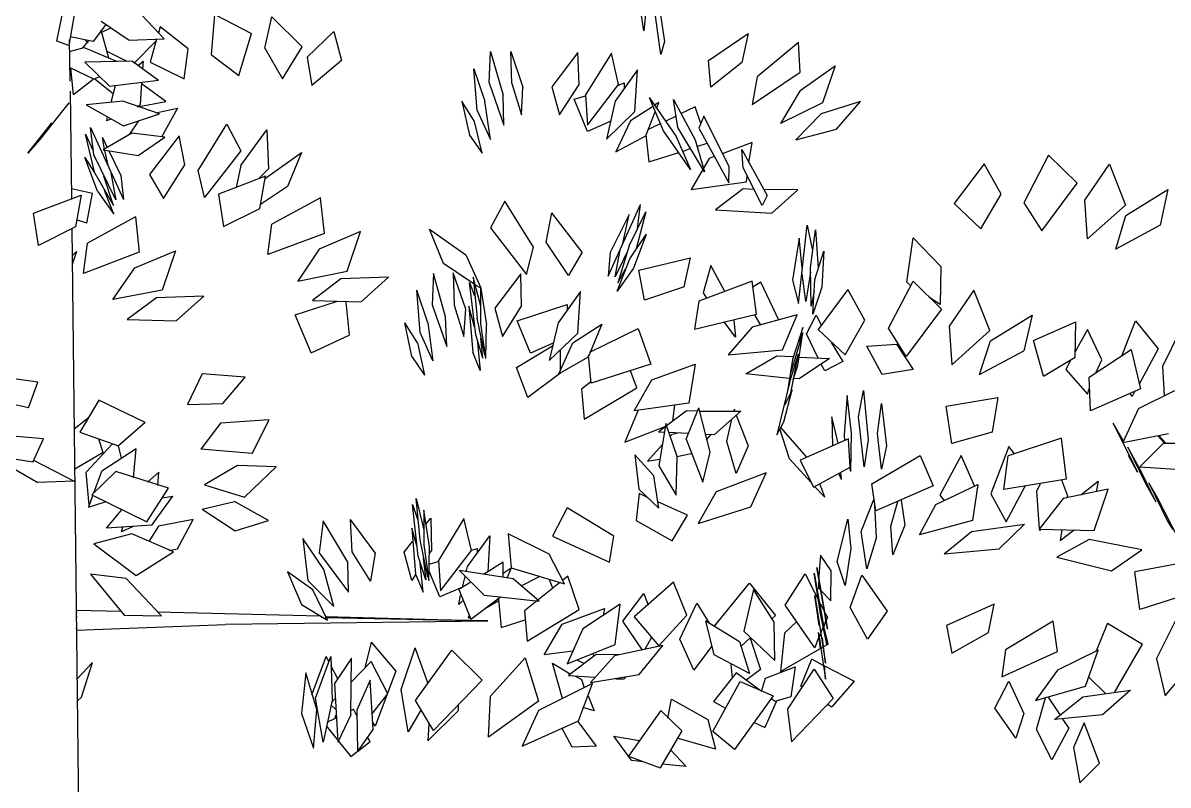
# Model space of a CAD drawing. Header units: inches. Extents: x -1482 to -895, y -39 to 122.
# Drawn here: x -1405.583 to -1404.176, y 68.966 to 69.903 of the extents above; entities that cross this region are included whole.
import ezdxf

# ---------------------------------------------------------------- set-up
doc = ezdxf.new("R2010")
doc.units = ezdxf.units.IN
doc.header["$MEASUREMENT"] = 0
doc.layers.add('A-Elevation 1', color=132, linetype='Continuous')

# ---------------------------------------------------------------- blocks, each defined once
blk = doc.blocks.new('ET3')
at = {"layer": 'A-Elevation 1', "color": 92}
for p, q in [((1.4302, 5.6701), (1.4086, 5.8138)), ((1.4627, 5.7639), (1.4812, 5.6434)), ((0.2081, 5.706), (0.2606, 5.6504)), ((0.3765, 5.611), (0.3842, 5.7095)), ((0.3842, 5.7095), (0.4738, 5.6631)), ((0.5063, 5.6272), (0.5233, 5.7037)), ((0.5974, 5.6307), (0.5233, 5.7037)), ((1.4349, 5.7176), (1.4302, 5.6701)), ((1.4719, 5.6121), (1.458, 5.7118)), ((0.1185, 5.6851), (0.0876, 5.6434)), ((0.1076, 5.6932), (0.1756, 5.6469)), ((0.1262, 5.6029), (0.1076, 5.6712)), ((0.1092, 5.6666), (0.1308, 5.677)), ((0.2513, 5.6793), (0.2467, 5.6643)), ((0.3193, 5.626), (0.2513, 5.6793)), ((0.0319, 5.5472), (0.0304, 5.6481)), ((0.0876, 5.6434), (0.0319, 5.655)), ((0.1756, 5.6469), (0.2606, 5.6504)), ((0.2405, 5.6446), (0.188, 5.5913)), ((0.2421, 5.6492), (0.2266, 5.5936)), ((0.2436, 5.6678), (0.2467, 5.6666)), ((0.4429, 5.5611), (0.4738, 5.6631)), ((0.6098, 5.6052), (0.6747, 5.6678)), ((0.6747, 5.6678), (0.6932, 5.5971)), ((1.4812, 5.6434), (1.4719, 5.6121)), ((1.5878, 5.5971), (1.6852, 5.6631)), ((1.6852, 5.6631), (1.6697, 5.5924)), ((1.8072, 5.6411), (1.7068, 5.5577)), ((1.8119, 5.5693), (1.8072, 5.6411)), ((0.0659, 5.6295), (0.1463, 5.5947)), ((0.171, 5.5947), (0.1215, 5.6191)), ((0.31, 5.553), (0.3193, 5.626)), ((0.5063, 5.6272), (0.5495, 5.553)), ((0.5495, 5.553), (0.5974, 5.6307)), ((1.0532, 5.5426), (1.0563, 5.6191)), ((1.0563, 5.6191), (1.0872, 5.5125)), ((1.1058, 5.6191), (1.1351, 5.5322)), ((1.1089, 5.5414), (1.1058, 5.6191)), ((1.2695, 5.6168), (1.2062, 5.5333)), ((1.2726, 5.5391), (1.2695, 5.6168)), ((1.3514, 5.6156), (1.2881, 5.5136)), ((1.3684, 5.5391), (1.3514, 5.6156)), ((0.1833, 5.5959), (0.0675, 5.5936)), ((0.0675, 5.5936), (0.1277, 5.5345)), ((0.1833, 5.5959), (0.2467, 5.5496)), ((0.1973, 5.5855), (0.2096, 5.5959)), ((0.2096, 5.5959), (0.2081, 5.5774)), ((0.2266, 5.5936), (0.31, 5.553)), ((0.3765, 5.611), (0.4429, 5.5611)), ((0.6098, 5.6052), (0.6206, 5.5368)), ((0.6932, 5.5971), (0.6206, 5.5368)), ((1.594, 5.5322), (1.5878, 5.5971)), ((1.6697, 5.5924), (1.594, 5.5322)), ((0.0891, 5.5519), (0.0319, 5.5797)), ((0.0397, 5.5148), (0.0335, 5.5785)), ((0.103, 5.5577), (0.0891, 5.5519)), ((1.0161, 5.5774), (1.0424, 5.4986)), ((1.0239, 5.4754), (1.0161, 5.5774)), ((1.4148, 5.575), (1.3607, 5.4986)), ((1.4086, 5.4731), (1.4148, 5.575)), ((1.6944, 5.4905), (1.8119, 5.5693)), ((1.7068, 5.5577), (1.6944, 5.4905)), ((1.8119, 5.5241), (1.8968, 5.5843)), ((1.8968, 5.5843), (1.8659, 5.4939)), ((0.0397, 5.5148), (0.0876, 5.5519)), ((0.0922, 5.553), (0.137, 5.5159)), ((0.1277, 5.5345), (0.2467, 5.5496)), ((0.1416, 5.5356), (0.1308, 5.4951)), ((0.2034, 5.4893), (0.2065, 5.5438)), ((0.2652, 5.4974), (0.205, 5.5414)), ((1.0532, 5.5426), (1.0888, 5.4395)), ((1.1089, 5.5414), (1.132, 5.465)), ((1.132, 5.465), (1.1351, 5.5322)), ((1.2062, 5.5333), (1.2247, 5.465)), ((1.2247, 5.465), (1.2726, 5.5391)), ((1.2927, 5.4395), (1.3684, 5.5391)), ((1.3669, 5.5368), (1.3823, 5.5426)), ((1.3823, 5.5426), (1.3823, 5.5299)), ((0.0319, 5.5229), (0.035, 5.2599)), ((1.0888, 5.4395), (1.0872, 5.5125)), ((1.2603, 5.5032), (1.2881, 5.5113)), ((1.2927, 5.4244), (1.2603, 5.5032)), ((1.2881, 5.5136), (1.2927, 5.4395)), ((1.4441, 5.5067), (1.509, 5.4117)), ((1.4781, 5.4256), (1.4441, 5.5067)), ((1.5029, 5.502), (1.5554, 5.4035)), ((1.5137, 5.4337), (1.5029, 5.502)), ((1.8119, 5.5241), (1.764, 5.4441)), ((0.0288, 5.4939), (-0.0422, 5.4047)), ((0.1602, 5.4986), (0.0706, 5.4893)), ((0.0706, 5.4893), (0.1617, 5.4383)), ((0.2498, 5.4673), (0.1602, 5.4986)), ((0.1957, 5.4847), (0.2652, 5.4974)), ((0.1957, 5.4858), (0.2034, 5.4893)), ((0.2405, 5.4696), (0.2931, 5.4812)), ((0.2931, 5.4812), (0.2544, 5.4105)), ((1.0177, 5.4487), (0.9868, 5.4986)), ((0.9868, 5.4986), (1.0053, 5.4151)), ((1.0239, 5.4754), (1.0563, 5.4047)), ((1.0563, 5.4047), (1.0424, 5.4986)), ((1.3607, 5.4986), (1.3391, 5.4059)), ((1.3391, 5.4059), (1.4086, 5.4731)), ((1.4519, 5.4847), (1.3978, 5.4499)), ((1.4673, 5.4951), (1.4565, 5.4881)), ((1.4611, 5.48), (1.4673, 5.4951)), ((1.5554, 5.4847), (1.5198, 5.4673)), ((1.5693, 5.4441), (1.5554, 5.4847)), ((1.8659, 5.4939), (1.764, 5.4441)), ((1.9587, 5.4974), (1.8629, 5.4673)), ((1.8999, 5.4302), (1.9587, 5.4974)), ((-0.0716, 5.3711), (-0.0129, 5.4453)), ((0.1215, 5.4592), (0.12, 5.4499)), ((0.1308, 5.4545), (0.12, 5.4499)), ((0.1617, 5.4383), (0.2498, 5.4673)), ((0.1772, 5.4174), (0.1988, 5.4499)), ((1.0362, 5.3711), (1.0177, 5.4487)), ((1.3483, 5.4487), (1.2927, 5.4244)), ((1.3978, 5.4499), (1.3622, 5.3746)), ((1.4349, 5.414), (1.458, 5.4719)), ((1.509, 5.4615), (1.4828, 5.4487)), ((1.577, 5.4615), (1.5647, 5.4325)), ((1.6388, 5.3386), (1.577, 5.4615)), ((1.8629, 5.4673), (1.8011, 5.4035)), ((0.069, 5.4174), (0.0876, 5.3769)), ((0.0922, 5.3224), (0.069, 5.4174)), ((0.0814, 5.4337), (0.1617, 5.2587)), ((0.0891, 5.3676), (0.0814, 5.4337)), ((0.1818, 5.4198), (0.1123, 5.3792)), ((0.2621, 5.4105), (0.1818, 5.4198)), ((0.344, 5.3294), (0.4136, 5.4418)), ((0.4136, 5.4418), (0.4476, 5.3769)), ((0.4476, 5.341), (0.5109, 5.4279)), ((0.5109, 5.4279), (0.5155, 5.3329)), ((1.4704, 5.4429), (1.4395, 5.4279)), ((1.5446, 5.3317), (1.4781, 5.4256)), ((1.5786, 5.3259), (1.5137, 5.4337)), ((1.5647, 5.4325), (1.6373, 5.2993)), ((1.8011, 5.4035), (1.8999, 5.4302)), ((-0.0422, 5.4047), (-0.0716, 5.3711)), ((0.1154, 5.3804), (0.1107, 5.4093)), ((0.1107, 5.4093), (0.1215, 5.385)), ((0.1973, 5.3653), (0.2621, 5.4105)), ((0.2977, 5.414), (0.2251, 5.319)), ((0.3116, 5.3433), (0.2977, 5.414)), ((1.0053, 5.4151), (1.0362, 5.3711)), ((1.3622, 5.3746), (1.4349, 5.414)), ((1.4349, 5.4163), (1.4426, 5.3502)), ((1.509, 5.4117), (1.5446, 5.3317)), ((1.5554, 5.4035), (1.5786, 5.3259)), ((1.56, 5.3873), (1.5847, 5.3954)), ((1.6944, 5.3977), (1.6218, 5.3699)), ((1.6867, 5.3479), (1.6944, 5.3977)), ((0.1432, 5.2575), (0.0891, 5.3676)), ((0.1123, 5.3792), (0.1973, 5.3653)), ((0.1154, 5.378), (0.1246, 5.3386)), ((0.1262, 5.3769), (0.1555, 5.3166)), ((0.4476, 5.3769), (0.3595, 5.2633)), ((0.5078, 5.3108), (0.5959, 5.3734)), ((0.5959, 5.3734), (0.5619, 5.29)), ((1.4426, 5.3502), (1.5137, 5.3723)), ((1.5245, 5.3757), (1.543, 5.3827)), ((1.6017, 5.363), (1.5894, 5.3583)), ((1.6697, 5.3804), (1.7315, 5.268)), ((1.6728, 5.3352), (1.6697, 5.3804)), ((2.4175, 5.3665), (2.3573, 5.2506)), ((2.4175, 5.3665), (2.4871, 5.2981)), ((0.0675, 5.3607), (0.0906, 5.3247)), ((0.0984, 5.2784), (0.0675, 5.3607)), ((0.2591, 5.261), (0.3116, 5.3433)), ((0.4476, 5.341), (0.4367, 5.2877)), ((1.5894, 5.3583), (1.5461, 5.283)), ((1.6373, 5.2993), (1.6388, 5.3386)), ((1.7192, 5.2436), (1.6728, 5.3352)), ((2.2599, 5.3456), (2.1873, 5.2483)), ((2.3017, 5.2714), (2.2599, 5.3456)), ((2.5056, 5.2564), (2.5659, 5.3444)), ((2.5659, 5.3444), (2.6045, 5.2448)), ((0.0922, 5.3224), (0.137, 5.2436)), ((0.137, 5.2436), (0.1138, 5.3155)), ((0.1308, 5.3236), (0.1432, 5.2575)), ((0.1555, 5.3166), (0.1617, 5.2587)), ((0.2251, 5.319), (0.2591, 5.261)), ((0.3595, 5.2633), (0.344, 5.3294)), ((0.5078, 5.3155), (0.3935, 5.2714)), ((0.5155, 5.3329), (0.4908, 5.3085)), ((0.4939, 5.2367), (0.5078, 5.3155)), ((0.5063, 5.3074), (0.5078, 5.3108)), ((1.6805, 5.3016), (1.6821, 5.3155)), ((0.035, 5.2853), (0.086, 5.2738)), ((0.0984, 5.2784), (0.1385, 5.2228)), ((0.1385, 5.2228), (0.1154, 5.2807)), ((0.5619, 5.29), (0.4955, 5.2459)), ((1.5461, 5.283), (1.6805, 5.3016)), ((1.6728, 5.2842), (1.6048, 5.2332)), ((1.6975, 5.283), (1.6728, 5.2842)), ((1.8057, 5.2819), (1.7223, 5.283)), ((1.7423, 5.2251), (1.8057, 5.2819)), ((2.4005, 5.1822), (2.4871, 5.2981)), ((2.606, 5.2193), (2.708, 5.283)), ((2.708, 5.283), (2.6895, 5.1961)), ((-0.0577, 5.2251), (0.0582, 5.2691)), ((0.035, 5.2599), (0.0335, 5.2587)), ((0.0582, 5.2691), (0.0443, 5.1915)), ((0.0721, 5.2008), (0.086, 5.2738)), ((0.3935, 5.2714), (0.4058, 5.1926)), ((0.6422, 5.2622), (0.5233, 5.1984)), ((0.6515, 5.1753), (0.6422, 5.2622)), ((1.0919, 5.2541), (1.0563, 5.1892)), ((1.1614, 5.1417), (1.0919, 5.2541)), ((1.7315, 5.268), (1.7192, 5.2436)), ((2.2522, 5.1868), (2.3017, 5.2714)), ((2.3573, 5.2506), (2.4005, 5.1822)), ((2.5118, 5.1625), (2.5056, 5.2564)), ((-0.0453, 5.1463), (-0.0577, 5.2251)), ((0.4058, 5.1926), (0.4939, 5.2367)), ((1.1923, 5.1544), (1.2062, 5.2262)), ((1.2804, 5.1301), (1.2062, 5.2262)), ((1.3437, 5.071), (1.4225, 5.2459)), ((1.3947, 5.2216), (1.3483, 5.1289)), ((1.3792, 5.1509), (1.3947, 5.2216)), ((1.3947, 5.1451), (1.4349, 5.2286)), ((1.4349, 5.2286), (1.4117, 5.1382)), ((1.4148, 5.188), (1.4225, 5.2459)), ((1.6048, 5.2332), (1.7423, 5.2251)), ((2.2522, 5.1868), (2.1873, 5.2483)), ((2.6045, 5.2448), (2.5118, 5.1625)), ((0.0721, 5.2008), (0.0474, 5.2089)), ((0.1911, 5.2158), (0.0736, 5.1521)), ((0.1911, 5.2158), (0.2003, 5.1301)), ((0.514, 5.1243), (0.5233, 5.1984)), ((1.8072, 5.0049), (1.8289, 5.1961)), ((1.8289, 5.1961), (1.8412, 5.137)), ((2.5813, 5.137), (2.606, 5.2193)), ((2.6895, 5.1961), (2.5813, 5.137)), ((0.0443, 5.1915), (-0.0453, 5.1463)), ((0.6515, 5.1753), (0.514, 5.1243)), ((0.7396, 5.1799), (0.6391, 5.137)), ((0.7071, 5.0837), (0.7396, 5.1799)), ((0.908, 5.1857), (0.9961, 5.1231)), ((0.942, 5.1023), (0.908, 5.1857)), ((1.0563, 5.1892), (1.1444, 5.0756)), ((1.3962, 5.1138), (1.4364, 5.1729)), ((1.4364, 5.1729), (1.4055, 5.0907)), ((1.8366, 5.0918), (1.8489, 5.1845)), ((1.8489, 5.1845), (1.8551, 5.0907)), ((0.0644, 5.0779), (0.0736, 5.1521)), ((1.1444, 5.0756), (1.1614, 5.1417)), ((1.2464, 5.0733), (1.1923, 5.1544)), ((1.3947, 5.1451), (1.3669, 5.0547)), ((1.8088, 5.1637), (1.7933, 5.0617)), ((1.8165, 5.0918), (1.8088, 5.1637)), ((2.0714, 5.0571), (2.0869, 5.1648)), ((2.0869, 5.1648), (2.1549, 5.0953)), ((0.0366, 5.1208), (0.0474, 5.1312)), ((0.0474, 5.1312), (0.0366, 5.0999)), ((0.2003, 5.1301), (0.0644, 5.0779)), ((0.1895, 5.0918), (0.2884, 5.1335)), ((0.2884, 5.1335), (0.256, 5.0374)), ((0.6391, 5.137), (0.5866, 5.0594)), ((0.9961, 5.1231), (1.0331, 5.0432)), ((1.2804, 5.1301), (1.2464, 5.0733)), ((1.3483, 5.1289), (1.3437, 5.071)), ((1.3607, 5.0698), (1.3731, 5.1359)), ((1.3885, 5.1277), (1.3607, 5.0698)), ((1.3653, 5.035), (1.3962, 5.1138)), ((1.4179, 5.086), (1.5446, 5.1162)), ((1.5291, 5.0455), (1.5446, 5.1162)), ((1.8474, 5.0629), (1.869, 5.1324)), ((1.869, 5.1324), (1.8644, 5.0443)), ((0.1355, 5.0142), (0.1895, 5.0918)), ((0.5866, 5.0594), (0.7071, 5.0837)), ((1.0146, 5.0536), (0.942, 5.1023)), ((1.4055, 5.0907), (1.3653, 5.035)), ((1.3669, 5.0547), (1.3854, 5.0895)), ((1.4318, 5.013), (1.4179, 5.086)), ((1.594, 5.0976), (1.5755, 5.0304)), ((1.628, 5.0339), (1.594, 5.0976)), ((1.8381, 4.998), (1.8366, 5.0918)), ((2.1549, 5.0953), (2.1533, 5.0026)), ((0.6917, 5.0652), (0.6222, 5.0119)), ((0.8076, 5.0686), (0.6917, 5.0652)), ((0.7411, 5.0084), (0.8076, 5.0686)), ((0.9173, 5.0779), (0.9142, 5.0014)), ((0.9466, 4.9725), (0.9173, 5.0779)), ((0.9961, 4.991), (0.9652, 5.0791)), ((0.9652, 5.0791), (0.9683, 5.0003)), ((1.0053, 5.0559), (1.0177, 5.0235)), ((1.0208, 4.9284), (1.0053, 5.0559)), ((1.0146, 5.0686), (1.0239, 4.969)), ((1.0331, 4.998), (1.0146, 5.0686)), ((1.1305, 5.0768), (1.0671, 4.9933)), ((1.132, 4.998), (1.1305, 5.0768)), ((1.6944, 5.0594), (1.5647, 5.0107)), ((1.7053, 4.9783), (1.6944, 5.0594)), ((1.7161, 5.0571), (1.696, 5.0443)), ((1.7593, 4.9644), (1.7161, 5.0571)), ((1.7933, 5.0617), (1.8072, 5.0049)), ((1.8258, 5.0095), (1.8165, 5.0768)), ((1.8366, 5.0814), (1.8258, 5.0095)), ((1.8428, 4.9783), (1.8474, 5.0629)), ((2.0266, 4.9447), (2.0869, 5.0594)), ((2.0714, 5.0571), (2.0807, 5.0489)), ((2.0869, 5.0594), (2.1564, 4.991)), ((0.256, 5.0374), (0.1355, 5.0142)), ((0.8848, 4.9342), (0.8771, 5.0374)), ((0.9034, 4.9574), (0.8771, 5.0374)), ((1.0177, 5.0513), (1.0331, 5.0432)), ((1.0331, 5.042), (1.0471, 4.9528)), ((1.0331, 4.9562), (1.0331, 5.042)), ((1.2757, 5.0339), (1.2216, 4.9574)), ((1.2695, 4.9319), (1.2757, 5.0339)), ((1.5291, 5.0455), (1.4318, 5.013)), ((1.5755, 5.0304), (1.5832, 5.0177)), ((1.8459, 5.035), (1.8381, 4.998)), ((1.8644, 5.0443), (1.8428, 4.9783)), ((1.9277, 5.0385), (1.8551, 4.9412)), ((1.9695, 4.9644), (1.9277, 5.0385)), ((2.2352, 5.0374), (2.175, 4.9493)), ((2.2738, 4.9389), (2.2352, 5.0374)), ((0.2421, 5.0188), (0.171, 4.9655)), ((0.3579, 5.0223), (0.2421, 5.0188)), ((0.29, 4.962), (0.3579, 5.0223)), ((0.5804, 4.9771), (0.6809, 5.0095)), ((0.6222, 5.0119), (0.7411, 5.0084)), ((0.704, 5.0084), (0.7118, 4.9273)), ((0.9142, 5.0014), (0.9497, 4.8995)), ((0.9683, 5.0003), (0.9914, 4.9238)), ((1.1212, 4.962), (1.2433, 5.0026)), ((1.2433, 5.0026), (1.2433, 4.9875)), ((1.5647, 5.0107), (1.5538, 4.9423)), ((2.1533, 5.0026), (2.1255, 5.02)), ((0.6191, 4.8844), (0.5804, 4.9771)), ((0.9497, 4.8995), (0.9466, 4.9725)), ((0.9914, 4.9238), (0.9961, 4.991)), ((1.0038, 4.998), (1.0131, 4.8856)), ((1.0177, 4.9481), (1.0038, 4.998)), ((1.0671, 4.9933), (1.0857, 4.9238)), ((1.0857, 4.9238), (1.132, 4.998)), ((1.5538, 4.9423), (1.7053, 4.9783)), ((1.8041, 4.9771), (1.6944, 4.947)), ((1.7006, 4.9771), (1.7145, 4.9516)), ((1.7686, 4.8913), (1.8041, 4.9771)), ((1.8273, 4.9307), (1.8505, 4.9759)), ((1.8505, 4.9759), (1.8629, 4.9528)), ((2.1564, 4.991), (2.0699, 4.8751)), ((2.2754, 4.9134), (2.3774, 4.9759)), ((2.3774, 4.9759), (2.3573, 4.889)), ((0.171, 4.9655), (0.29, 4.962)), ((0.8786, 4.9087), (0.8477, 4.9574)), ((0.8647, 4.8751), (0.8477, 4.9574)), ((0.9034, 4.9574), (0.9157, 4.8647)), ((1.0424, 4.8786), (1.0239, 4.969)), ((1.0455, 4.8705), (1.0331, 4.9562)), ((1.0455, 4.8705), (1.0471, 4.9528)), ((1.1537, 4.8832), (1.1212, 4.962)), ((1.2216, 4.9574), (1.2, 4.8659)), ((1.2572, 4.9087), (1.3283, 4.9539)), ((1.3283, 4.9539), (1.2943, 4.874)), ((1.2989, 4.8856), (1.4163, 4.9435)), ((1.4163, 4.9435), (1.4472, 4.8566)), ((1.6543, 4.9226), (1.6265, 4.9597)), ((1.6944, 4.947), (1.6357, 4.8798)), ((1.6496, 4.9644), (1.6543, 4.9226)), ((1.818, 4.9458), (1.7933, 4.8682)), ((1.8103, 4.911), (1.818, 4.9458)), ((1.9216, 4.8798), (1.9695, 4.9644)), ((2.0699, 4.8751), (2.0266, 4.9447)), ((2.175, 4.9493), (2.1811, 4.8554)), ((2.3805, 4.9145), (2.484, 4.9597)), ((2.4824, 4.874), (2.484, 4.9597)), ((2.5968, 4.8786), (2.6292, 4.962)), ((2.6292, 4.962), (2.6848, 4.8937)), ((0.6191, 4.8844), (0.7118, 4.9273)), ((0.9157, 4.8647), (0.8848, 4.9342)), ((1.0378, 4.8716), (1.0208, 4.9284)), ((1.0239, 4.9168), (1.0316, 4.8415)), ((1.0378, 4.8716), (1.0331, 4.9203)), ((1.2, 4.8659), (1.2695, 4.9319)), ((1.818, 4.9331), (1.7887, 4.8369)), ((1.8057, 4.8531), (1.818, 4.9331)), ((1.8551, 4.8716), (1.8273, 4.9307)), ((1.8551, 4.9412), (1.9216, 4.8798)), ((2.1811, 4.8554), (2.2738, 4.9389)), ((2.4052, 4.8276), (2.3805, 4.9145)), ((2.5118, 4.9412), (2.4824, 4.8867)), ((2.5473, 4.867), (2.5118, 4.9412)), ((2.6957, 4.8519), (2.7389, 4.94)), ((0.8786, 4.9087), (0.8956, 4.8299)), ((1.0409, 4.8971), (1.0424, 4.8786)), ((1.1197, 4.8485), (1.2077, 4.9018)), ((1.2093, 4.9076), (1.1537, 4.8832)), ((1.2232, 4.8334), (1.2572, 4.9087)), ((1.2263, 4.8902), (1.2263, 4.8427)), ((1.6357, 4.8798), (1.7686, 4.8913)), ((1.8876, 4.9099), (1.9154, 4.8635)), ((1.9741, 4.9006), (2.0467, 4.9053)), ((2.0112, 4.8311), (1.9741, 4.9006)), ((2.0467, 4.9053), (2.0869, 4.8438)), ((2.2491, 4.8311), (2.2754, 4.9134)), ((2.2491, 4.8311), (2.3573, 4.889)), ((2.5164, 4.8253), (2.6184, 4.8925)), ((2.6184, 4.8925), (2.6416, 4.7963)), ((2.6848, 4.8937), (2.6385, 4.8079)), ((0.8647, 4.8751), (0.8956, 4.8299)), ((1.0316, 4.8415), (1.0131, 4.8856)), ((1.2943, 4.874), (1.2232, 4.8334)), ((1.302, 4.8102), (1.2958, 4.8786)), ((1.679, 4.8334), (1.7547, 4.8774)), ((1.7547, 4.8774), (1.7949, 4.8751)), ((1.7933, 4.8682), (1.781, 4.7905)), ((1.7856, 4.8114), (1.8072, 4.8821)), ((1.7887, 4.7871), (1.8072, 4.8821)), ((1.8088, 4.874), (1.8829, 4.8705)), ((1.8829, 4.8705), (1.8088, 4.8207)), ((1.9154, 4.8635), (1.8721, 4.8404)), ((2.4052, 4.8276), (2.4824, 4.874)), ((2.4716, 4.867), (2.4593, 4.8438)), ((2.5334, 4.8369), (2.5473, 4.867)), ((-0.0469, 4.8125), (-0.1828, 4.8322)), ((0.3533, 4.8334), (0.3178, 4.7581)), ((0.4584, 4.8253), (0.3533, 4.8334)), ((1.1475, 4.7755), (1.1197, 4.8485)), ((1.2278, 4.8357), (1.1475, 4.7755)), ((1.2263, 4.8357), (1.2278, 4.8357)), ((1.4472, 4.8566), (1.302, 4.8102)), ((1.4132, 4.7986), (1.3978, 4.8404)), ((1.4503, 4.8183), (1.5554, 4.8566)), ((1.5554, 4.8566), (1.5399, 4.7616)), ((1.7856, 4.8218), (1.679, 4.8334)), ((1.7949, 4.8195), (1.8057, 4.8531)), ((1.8721, 4.8404), (1.8629, 4.8566)), ((2.0869, 4.8438), (2.0112, 4.8311)), ((2.4593, 4.8438), (2.5118, 4.7836)), ((2.7003, 4.7801), (2.6957, 4.8519)), ((-0.07, 4.75), (-0.0469, 4.8125)), ((0.4043, 4.7604), (0.4584, 4.8253)), ((1.2788, 4.7963), (1.3004, 4.8137)), ((1.4071, 4.743), (1.4503, 4.8183)), ((1.7856, 4.8114), (1.7547, 4.6839)), ((1.8088, 4.8207), (1.7949, 4.8218)), ((2.5195, 4.743), (2.5164, 4.8253)), ((1.2788, 4.7963), (1.285, 4.7222)), ((1.285, 4.7222), (1.4132, 4.7986)), ((1.7717, 4.7164), (1.7918, 4.794)), ((1.7918, 4.794), (1.7732, 4.7558)), ((1.9262, 4.7801), (1.9185, 4.6839)), ((1.937, 4.6886), (1.9262, 4.7801)), ((1.954, 4.728), (1.9664, 4.7928)), ((1.9664, 4.7928), (1.9772, 4.6723)), ((2.1672, 4.7546), (2.2939, 4.7755)), ((2.2939, 4.7755), (2.28, 4.6909)), ((2.5118, 4.7836), (2.5164, 4.7963)), ((2.6416, 4.7963), (2.5195, 4.743)), ((2.6215, 4.7778), (2.6169, 4.7847)), ((2.6277, 4.7905), (2.6215, 4.7778)), ((2.6369, 4.7488), (2.725, 4.7928)), ((-0.07, 4.75), (-0.121, 4.7616)), ((0.1015, 4.7685), (0.0551, 4.6909)), ((0.2143, 4.714), (0.1015, 4.7685)), ((0.3178, 4.7581), (0.4043, 4.7604)), ((1.5399, 4.7616), (1.4071, 4.743)), ((1.5013, 4.7187), (1.5059, 4.7569)), ((1.5338, 4.6735), (1.5647, 4.75)), ((1.5925, 4.6422), (1.5647, 4.75)), ((2.0004, 4.6874), (2.0096, 4.7604)), ((2.0096, 4.7604), (2.022, 4.6573)), ((2.1811, 4.6631), (2.1672, 4.7546)), ((2.6369, 4.7488), (2.5983, 4.6654)), ((0.0412, 4.699), (0.0767, 4.7268)), ((0.5171, 4.721), (0.3981, 4.7129)), ((0.4754, 4.6387), (0.5171, 4.721)), ((1.4163, 4.7442), (1.3839, 4.6665)), ((1.4859, 4.7071), (1.5338, 4.743)), ((1.5616, 4.7419), (1.5338, 4.743)), ((1.5662, 4.7419), (1.6666, 4.7419)), ((1.6666, 4.7419), (1.6017, 4.6839)), ((1.6326, 4.6677), (1.645, 4.7222)), ((1.6512, 4.7465), (1.6496, 4.7419)), ((1.6527, 4.7419), (1.6512, 4.7465)), ((1.6558, 4.7326), (1.6852, 4.6573)), ((1.8891, 4.728), (1.8907, 4.6573)), ((1.9046, 4.6642), (1.8891, 4.728)), ((1.9679, 4.6063), (1.954, 4.728)), ((0.2143, 4.714), (0.1494, 4.6573)), ((0.3981, 4.7129), (0.3502, 4.6492)), ((1.3839, 4.6665), (1.4828, 4.7048)), ((1.4658, 4.692), (1.4828, 4.7048)), ((1.4658, 4.692), (1.4797, 4.6909)), ((1.4843, 4.7117), (1.4673, 4.6086)), ((1.5121, 4.6318), (1.4843, 4.7117)), ((1.7547, 4.6839), (1.7717, 4.7164)), ((1.7856, 4.626), (1.7624, 4.699)), ((1.764, 4.7025), (1.8273, 4.6295)), ((2.5983, 4.6723), (2.5751, 4.7129)), ((2.5751, 4.7129), (2.6339, 4.5935)), ((-0.033, 4.6747), (-0.1179, 4.6816)), ((-0.0592, 4.6179), (-0.033, 4.6747)), ((0.0551, 4.6909), (0.1494, 4.6573)), ((0.1123, 4.641), (0.1015, 4.6735)), ((1.5384, 4.6874), (1.4905, 4.6897)), ((1.4998, 4.6862), (1.4936, 4.6804)), ((1.4998, 4.6862), (1.5121, 4.6886)), ((1.5338, 4.6735), (1.5739, 4.5692)), ((1.6017, 4.6839), (1.5801, 4.6851)), ((1.5832, 4.6723), (1.594, 4.6839)), ((1.6558, 4.5901), (1.6326, 4.6677)), ((1.9293, 4.6747), (1.8119, 4.6225)), ((1.9185, 4.6839), (1.92, 4.67)), ((1.9339, 4.6051), (1.9293, 4.6747)), ((1.9355, 4.5947), (1.937, 4.6886)), ((1.9772, 4.6723), (1.9679, 4.6063)), ((2.0096, 4.6005), (2.0004, 4.6874)), ((2.28, 4.6909), (2.1811, 4.6631)), ((2.4484, 4.6758), (2.3187, 4.6329)), ((2.4608, 4.5762), (2.4484, 4.6758)), ((2.5983, 4.6654), (2.7096, 4.6874)), ((2.5999, 4.6677), (2.5983, 4.6723)), ((2.64, 4.6063), (2.6972, 4.6642)), ((2.6833, 4.6816), (2.7003, 4.6642)), ((2.7034, 4.6642), (2.6864, 4.6828)), ((2.6972, 4.6642), (2.8084, 4.6642)), ((2.7003, 4.6642), (2.7034, 4.6642)), ((0.1123, 4.641), (0.0427, 4.6005)), ((0.0706, 4.5935), (0.1339, 4.6619)), ((0.1926, 4.6503), (0.1092, 4.5959)), ((0.1571, 4.6271), (0.1494, 4.6573)), ((0.1864, 4.5796), (0.1926, 4.6503)), ((0.4754, 4.6387), (0.3502, 4.6492)), ((1.4086, 4.6353), (1.4179, 4.5518)), ((1.455, 4.5843), (1.4086, 4.6353)), ((1.475, 4.6596), (1.4395, 4.6202)), ((1.5106, 4.6318), (1.5461, 4.6387)), ((1.5739, 4.5692), (1.5925, 4.6422)), ((1.6852, 4.6573), (1.6558, 4.5901)), ((2.022, 4.6573), (2.0096, 4.6005)), ((2.3202, 4.6561), (2.2769, 4.5402)), ((2.3341, 4.6376), (2.3202, 4.6561)), ((2.6431, 4.5947), (2.6107, 4.6538)), ((2.6107, 4.6538), (2.6524, 4.5669)), ((-0.1581, 4.6318), (-0.0469, 4.568)), ((-0.0592, 4.6179), (-0.1488, 4.6318)), ((-0.0577, 4.6225), (0.0412, 4.5715)), ((0.4398, 4.6098), (0.3595, 4.5622)), ((0.5341, 4.6063), (0.4398, 4.6098)), ((1.4395, 4.6202), (1.4689, 4.6248)), ((1.4673, 4.6086), (1.509, 4.5368)), ((1.509, 4.5368), (1.5121, 4.6318)), ((1.7856, 4.626), (1.8381, 4.568)), ((1.8119, 4.6225), (1.8443, 4.5565)), ((1.9865, 4.5646), (2.1039, 4.6341)), ((2.1039, 4.6341), (2.1363, 4.5599)), ((2.2043, 4.6341), (2.1518, 4.5368)), ((2.2368, 4.5599), (2.2043, 4.6341)), ((2.3078, 4.5507), (2.3187, 4.6329)), ((2.6339, 4.5935), (2.6122, 4.6341)), ((0.0783, 4.5124), (0.0706, 4.5935)), ((0.1432, 4.5947), (0.0845, 4.5379)), ((0.0891, 4.5425), (0.1092, 4.5959)), ((0.2714, 4.5541), (0.1432, 4.5947)), ((0.2482, 4.5935), (0.2204, 4.5692)), ((0.2452, 4.5611), (0.2482, 4.5935)), ((0.4568, 4.5321), (0.5341, 4.6063)), ((1.4673, 4.5055), (1.455, 4.5843)), ((1.7284, 4.5912), (1.6064, 4.5449)), ((1.6914, 4.5089), (1.7284, 4.5912)), ((1.8443, 4.5565), (1.9339, 4.6051)), ((1.9123, 4.575), (1.9061, 4.5901)), ((1.9123, 4.575), (1.9108, 4.5924)), ((1.9355, 4.5947), (1.9324, 4.604)), ((2.64, 4.6063), (2.7528, 4.5993)), ((2.6787, 4.5205), (2.6431, 4.5947)), ((0.0412, 4.5715), (-0.0469, 4.568)), ((0.2189, 4.4719), (0.2714, 4.5541)), ((0.3595, 4.5622), (0.4568, 4.5321)), ((1.4179, 4.5518), (1.4673, 4.5055)), ((1.8721, 4.5321), (1.8474, 4.5576)), ((1.8721, 4.5321), (1.8598, 4.5646)), ((1.9957, 4.4985), (1.9865, 4.5646)), ((2.1363, 4.5599), (1.9957, 4.4985)), ((2.1425, 4.5147), (2.2445, 4.5634)), ((2.2445, 4.5634), (2.2321, 4.4753)), ((2.4608, 4.5762), (2.3078, 4.5507)), ((2.314, 4.4719), (2.3604, 4.5588)), ((2.3882, 4.546), (2.3975, 4.5646)), ((2.4639, 4.5344), (2.45, 4.5738)), ((2.5628, 4.5518), (2.4531, 4.5286)), ((2.4963, 4.5379), (2.5381, 4.5715)), ((2.5288, 4.451), (2.5628, 4.5518)), ((2.5381, 4.5715), (2.5334, 4.5449)), ((2.6524, 4.5669), (2.6787, 4.5205)), ((2.6617, 4.5669), (2.708, 4.4719)), ((2.6833, 4.5286), (2.6617, 4.5669)), ((0.086, 4.5356), (0.0767, 4.5078)), ((0.0845, 4.5379), (0.2189, 4.4719)), ((0.2312, 4.4637), (0.2822, 4.5344)), ((0.256, 4.531), (0.2822, 4.5344)), ((0.8755, 4.5286), (0.8941, 4.4522)), ((0.8848, 4.4278), (0.8755, 4.5286)), ((1.4194, 4.5414), (1.4117, 4.4753)), ((1.438, 4.5321), (1.4194, 4.5414)), ((1.6064, 4.5449), (1.5631, 4.4684)), ((1.9602, 4.4487), (1.9911, 4.5263)), ((2.0575, 4.5252), (2.0668, 4.4637)), ((2.1518, 4.5368), (2.1626, 4.524)), ((2.2769, 4.5402), (2.314, 4.4719)), ((2.3882, 4.546), (2.3944, 4.4556)), ((2.4531, 4.5286), (2.3944, 4.4545)), ((2.4593, 4.5298), (2.4639, 4.5344)), ((2.7528, 4.3942), (2.6833, 4.5286)), ((0.0767, 4.5078), (0.1169, 4.5205)), ((0.0783, 4.5124), (0.0783, 4.5124)), ((0.12, 4.4568), (0.1571, 4.5008)), ((0.3533, 4.5031), (0.4321, 4.5217)), ((0.3533, 4.5031), (0.4337, 4.4498)), ((0.5155, 4.4753), (0.4321, 4.5217)), ((0.8663, 4.5147), (0.8786, 4.4788)), ((0.8802, 4.3884), (0.8663, 4.5147)), ((0.8941, 4.5008), (0.8941, 4.4162)), ((0.908, 4.4116), (0.8941, 4.5008)), ((1.2433, 4.5066), (1.2077, 4.4371)), ((1.3576, 4.4371), (1.2433, 4.5066)), ((1.5368, 4.4881), (1.4642, 4.5205)), ((1.5631, 4.4684), (1.6914, 4.5089)), ((1.9926, 4.5147), (1.9973, 4.4325)), ((2.0328, 4.4614), (2.0498, 4.5217)), ((2.1023, 4.4406), (2.1425, 4.5147)), ((0.3317, 4.4777), (0.2467, 4.4614)), ((0.2931, 4.4058), (0.3317, 4.4777)), ((0.4337, 4.4498), (0.5155, 4.4753)), ((0.6484, 4.4742), (0.6391, 4.3965)), ((0.7087, 4.3734), (0.6484, 4.4742)), ((0.7195, 4.3989), (0.7149, 4.4777)), ((0.7751, 4.3965), (0.7149, 4.4777)), ((0.8987, 4.4661), (0.9111, 4.4811)), ((0.9111, 4.4811), (0.9126, 4.4023)), ((0.9914, 4.48), (0.9296, 4.378)), ((1.01, 4.4023), (0.9914, 4.48)), ((1.4117, 4.4753), (1.4998, 4.4255)), ((1.4998, 4.4255), (1.5368, 4.4881)), ((1.9015, 4.3757), (1.9277, 4.4788)), ((1.9277, 4.4788), (1.9355, 4.407)), ((2.2321, 4.4753), (2.1023, 4.4406)), ((2.708, 4.4719), (2.7204, 4.4533)), ((0.1818, 4.4429), (0.0891, 4.4186)), ((0.2312, 4.4637), (0.12, 4.4568)), ((0.1849, 4.4603), (0.1571, 4.4475)), ((0.1571, 4.4475), (0.1602, 4.4591)), ((0.2838, 4.3989), (0.1818, 4.4429)), ((0.2467, 4.4614), (0.2235, 4.4243)), ((0.8647, 4.4568), (0.874, 4.3444)), ((0.8771, 4.4139), (0.8647, 4.4568)), ((0.8925, 4.4568), (0.8941, 4.4591)), ((1.0996, 4.4429), (1.1073, 4.3595)), ((1.2, 4.3931), (1.0996, 4.4429)), ((1.9741, 4.3571), (1.9602, 4.4487)), ((2.0375, 4.3919), (2.0328, 4.4614)), ((2.0668, 4.4637), (2.0375, 4.3919)), ((2.1626, 4.3942), (2.229, 4.4487)), ((2.229, 4.4487), (2.3588, 4.4661)), ((2.3588, 4.4661), (2.297, 4.4058)), ((2.3944, 4.4545), (2.5288, 4.451)), ((2.3944, 4.4533), (2.3959, 4.451)), ((2.3975, 4.4533), (2.3959, 4.451)), ((2.4454, 4.4267), (2.4793, 4.4522)), ((2.45, 4.4522), (2.4454, 4.4267)), ((0.0891, 4.4186), (0.1926, 4.3409)), ((0.65, 4.356), (0.599, 4.4313)), ((0.599, 4.4313), (0.6113, 4.3293)), ((0.8462, 4.3977), (0.8663, 4.4243)), ((0.8709, 4.4301), (0.874, 4.4348)), ((0.9034, 4.3374), (0.8848, 4.4278)), ((0.8941, 4.4162), (0.9064, 4.3293)), ((1.0007, 4.3629), (1.0548, 4.4383)), ((1.0548, 4.4383), (1.0501, 4.3502)), ((1.2077, 4.4371), (1.3468, 4.3734)), ((1.3468, 4.3734), (1.3576, 4.4371)), ((1.9973, 4.4325), (1.9741, 4.3571)), ((2.5164, 4.429), (2.4376, 4.3861)), ((2.6447, 4.4035), (2.5164, 4.429)), ((0.1926, 4.3409), (0.2838, 4.3989)), ((0.273, 4.4023), (0.2931, 4.4058)), ((0.6391, 4.3965), (0.7102, 4.3004)), ((0.7643, 4.327), (0.7195, 4.3989)), ((0.7751, 4.3965), (0.7643, 4.327)), ((0.8647, 4.3293), (0.8462, 4.3977)), ((0.8987, 4.3305), (0.8802, 4.3884)), ((0.9064, 4.3293), (0.908, 4.4116)), ((0.9126, 4.4023), (0.9064, 4.3942)), ((0.9343, 4.3038), (1.01, 4.4023)), ((1.0084, 4.4023), (1.0239, 4.407)), ((1.0239, 4.407), (1.0239, 4.3954)), ((1.2371, 4.3212), (1.2, 4.3931)), ((1.8613, 4.3907), (1.8567, 4.3305)), ((1.8876, 4.3525), (1.8613, 4.3907)), ((1.9355, 4.407), (1.9216, 4.3166)), ((2.1626, 4.3942), (2.297, 4.4058)), ((2.4376, 4.3861), (2.5705, 4.3525)), ((2.5705, 4.3525), (2.6447, 4.4035)), ((0.6747, 4.2656), (0.65, 4.356)), ((0.7102, 4.3004), (0.7087, 4.3734)), ((0.8925, 4.3004), (0.8848, 4.371)), ((0.8864, 4.3641), (0.8864, 4.3618)), ((0.8925, 4.3838), (0.8987, 4.3305)), ((0.8941, 4.3745), (0.8941, 4.3757)), ((0.9018, 4.3606), (0.9034, 4.3374)), ((0.9064, 4.3687), (0.9296, 4.3757)), ((0.9296, 4.378), (0.9343, 4.3038)), ((0.9296, 4.3757), (0.9296, 4.378)), ((0.9976, 4.3502), (1.0007, 4.3629)), ((1.0872, 4.3734), (1.0393, 4.3432)), ((1.0872, 4.3363), (1.0872, 4.3734)), ((1.0872, 4.3467), (1.1073, 4.3595)), ((1.1073, 4.3595), (1.0965, 4.334)), ((1.1073, 4.3595), (1.2371, 4.3212)), ((1.8783, 4.21), (1.852, 4.3606)), ((1.852, 4.3606), (1.8783, 4.21)), ((1.9216, 4.3166), (1.9015, 4.3757)), ((2.7451, 4.3722), (2.6277, 4.3502)), ((0.1679, 4.334), (0.0814, 4.3444)), ((0.0814, 4.3444), (0.1633, 4.2447)), ((0.2544, 4.2424), (0.1679, 4.334)), ((0.5619, 4.3502), (0.5959, 4.2702)), ((0.6237, 4.3061), (0.5619, 4.3502)), ((0.6113, 4.3293), (0.6747, 4.2656)), ((0.874, 4.3432), (0.8647, 4.3293)), ((0.874, 4.3444), (0.8925, 4.3004)), ((0.9327, 4.2888), (0.9064, 4.3537)), ((1.1119, 4.3328), (0.9806, 4.3537)), ((0.9806, 4.3537), (1.0409, 4.2934)), ((0.9883, 4.3131), (0.9945, 4.3386)), ((1.1753, 4.2783), (1.1119, 4.3328)), ((1.1768, 4.3386), (1.1305, 4.3154)), ((1.2, 4.3316), (1.2077, 4.3108)), ((1.2448, 4.3398), (1.2325, 4.3293)), ((1.2726, 4.2586), (1.2448, 4.3398)), ((1.7748, 4.2691), (1.8242, 4.3455)), ((1.8242, 4.3455), (1.8551, 4.283)), ((1.8613, 4.2482), (1.8459, 4.3467)), ((1.8459, 4.3467), (1.8768, 4.1729)), ((1.886, 4.2795), (1.8876, 4.3525)), ((1.9339, 4.2633), (1.9617, 4.3421)), ((1.9617, 4.3421), (2.0235, 4.254)), ((2.64, 4.2586), (2.6277, 4.3502)), ((0.6592, 4.232), (0.6237, 4.3061)), ((0.9883, 4.3131), (0.9327, 4.2888)), ((1.0084, 4.3247), (0.9791, 4.3073)), ((0.9791, 4.3073), (1.0084, 4.2343)), ((1.2247, 4.3235), (1.1398, 4.2552)), ((1.5029, 4.3247), (1.4071, 4.2401)), ((1.5353, 4.2447), (1.5029, 4.3247)), ((1.6017, 4.2169), (1.6883, 4.3224)), ((1.6975, 4.3073), (1.6744, 4.2053)), ((1.6883, 4.3224), (1.7516, 4.2436)), ((1.7485, 4.2273), (1.6975, 4.3073)), ((1.8567, 4.3258), (1.8567, 4.3119)), ((1.8598, 4.3073), (1.8567, 4.3119)), ((1.8613, 4.305), (1.886, 4.2795)), ((0.9791, 4.2702), (0.9837, 4.2934)), ((0.9791, 4.2702), (0.9883, 4.2795)), ((1.0084, 4.2343), (1.081, 4.2888)), ((1.0409, 4.2934), (1.1753, 4.2783)), ((1.0749, 4.2783), (1.044, 4.261)), ((1.0749, 4.2783), (1.078, 4.2864)), ((1.0764, 4.283), (1.0826, 4.2146)), ((1.3792, 4.2297), (1.4302, 4.2969)), ((1.4302, 4.2969), (1.441, 4.2691)), ((1.5183, 4.1856), (1.56, 4.2737)), ((1.56, 4.2737), (1.5894, 4.225)), ((1.8582, 4.2192), (1.8474, 4.2922)), ((1.8474, 4.2922), (1.8737, 4.1277)), ((1.8582, 4.276), (1.869, 4.2563)), ((2.7296, 4.2864), (2.64, 4.2586)), ((0.0474, 4.2517), (0.0474, 4.2494)), ((0.1633, 4.2447), (0.2544, 4.2424)), ((0.2452, 4.2517), (0.2436, 4.2528)), ((0.5959, 4.2702), (0.6592, 4.232)), ((1.1398, 4.2552), (1.1459, 4.181)), ((1.1459, 4.181), (1.2726, 4.2586)), ((1.2309, 4.2227), (1.3344, 4.261)), ((1.3731, 4.2714), (1.2819, 4.2111)), ((1.3344, 4.261), (1.3313, 4.2436)), ((1.3607, 4.1729), (1.3731, 4.2714)), ((1.4673, 4.1694), (1.5353, 4.2447)), ((1.8474, 4.1648), (1.7748, 4.2691)), ((1.8768, 4.1729), (1.8613, 4.2482)), ((1.8706, 4.2505), (1.8783, 4.2389)), ((1.9756, 4.1856), (1.9339, 4.2633)), ((2.0235, 4.254), (1.9756, 4.1856)), ((2.2847, 4.2714), (2.1688, 4.2192)), ((2.2708, 4.2019), (2.2847, 4.2714)), ((0.0474, 4.2413), (0.0474, 4.2378)), ((0.6453, 4.2389), (0.6438, 4.2401)), ((0.6531, 4.2413), (1.0501, 4.2308)), ((0.6546, 4.2389), (1.0501, 4.2308)), ((0.6561, 4.2378), (0.6546, 4.2389)), ((1.0501, 4.2308), (0.6561, 4.2378)), ((1.0038, 4.2424), (1.0022, 4.2378)), ((1.0022, 4.2378), (1.0053, 4.2389)), ((1.0826, 4.2146), (1.1413, 4.2331)), ((1.1877, 4.1474), (1.2309, 4.2227)), ((1.4271, 4.159), (1.3792, 4.2297)), ((1.4071, 4.2401), (1.4673, 4.1694)), ((1.6017, 4.1474), (1.5817, 4.2308)), ((1.5817, 4.2308), (1.6635, 4.1798)), ((1.7516, 4.2436), (1.7423, 4.2355)), ((1.7501, 4.1335), (1.7485, 4.2273)), ((1.7732, 4.2007), (1.8026, 4.2285)), ((1.8737, 4.2297), (1.869, 4.2169)), ((1.8799, 4.174), (1.869, 4.2169)), ((1.8783, 4.2389), (1.8737, 4.2308)), ((1.8737, 4.2308), (1.8737, 4.2297)), ((2.1688, 4.2192), (2.1811, 4.152)), ((2.4284, 4.2297), (2.3125, 4.1601)), ((2.4392, 4.1555), (2.4284, 4.2297)), ((2.5612, 4.225), (2.5334, 4.1567)), ((2.5612, 4.225), (2.6462, 4.174)), ((2.6802, 4.1381), (2.7312, 4.2389)), ((0.0474, 4.2111), (0.0474, 4.2134)), ((0.0474, 4.2088), (0.0474, 4.2076)), ((1.2819, 4.2111), (1.2433, 4.1254)), ((1.4488, 4.1903), (1.4318, 4.1601)), ((1.6898, 4.1891), (1.6666, 4.1682)), ((1.6744, 4.2053), (1.7501, 4.1335)), ((1.7732, 4.2007), (1.764, 4.1068)), ((1.8567, 4.1903), (1.8474, 4.1648)), ((1.8613, 4.1625), (1.8567, 4.2019)), ((1.8567, 4.2019), (1.8737, 4.0883)), ((1.8582, 4.1903), (1.8567, 4.1903)), ((1.8613, 4.1984), (1.8582, 4.1903)), ((1.8629, 4.203), (1.8675, 4.2146)), ((1.8737, 4.1277), (1.8659, 4.1891)), ((2.1811, 4.152), (2.2708, 4.2019)), ((0.7658, 4.1787), (0.7504, 4.1161)), ((0.7658, 4.1787), (0.8261, 4.108)), ((0.8385, 4.0628), (0.8725, 4.1648)), ((0.9034, 4.079), (0.8725, 4.1648)), ((1.2433, 4.1254), (1.3607, 4.1729)), ((1.4766, 4.1706), (1.3592, 4.1451)), ((1.4194, 4.0999), (1.4766, 4.1706)), ((1.5523, 4.1103), (1.5183, 4.1856)), ((1.5956, 4.1682), (1.5523, 4.1103)), ((1.6635, 4.1798), (1.6883, 4.1022)), ((1.6898, 4.1879), (1.7145, 4.1115)), ((1.764, 4.1068), (1.8598, 4.1625)), ((1.8629, 4.1636), (1.8659, 4.1659)), ((1.8659, 4.1659), (1.8675, 4.1671)), ((1.8675, 4.1671), (1.8799, 4.174)), ((2.5782, 4.0558), (2.6462, 4.174)), ((0.6206, 4.0501), (0.6561, 4.1439)), ((0.6299, 4.0419), (0.667, 4.1439)), ((0.6623, 4.1312), (0.6561, 4.1439)), ((0.667, 4.1439), (0.6701, 4.0361)), ((0.7179, 4.1393), (0.6762, 4.0779)), ((0.7164, 4.0014), (0.7179, 4.1393)), ((0.874, 4.0361), (0.9621, 4.159)), ((0.9621, 4.159), (1.0362, 4.086)), ((1.0563, 4.0466), (1.1413, 4.1404)), ((1.1413, 4.1404), (1.1737, 4.035)), ((1.2572, 4.1567), (1.1877, 4.1474)), ((1.3144, 4.1485), (1.2464, 4.0976)), ((1.285, 4.1265), (1.268, 4.1346)), ((1.3592, 4.1451), (1.3004, 4.0802)), ((1.3082, 4.1439), (1.3066, 4.1509)), ((1.37, 4.1474), (1.3144, 4.1485)), ((1.6883, 4.1022), (1.6017, 4.1474)), ((1.8134, 4.0709), (1.8397, 4.137)), ((1.8675, 4.1219), (1.8397, 4.137)), ((2.3125, 4.1601), (2.3032, 4.0941)), ((2.3032, 4.0941), (2.4392, 4.1555)), ((2.5381, 4.159), (2.4392, 4.1103)), ((2.5072, 4.0709), (2.5381, 4.159)), ((2.6802, 4.1381), (2.7018, 4.0477)), ((2.7018, 4.0477), (2.7884, 4.1509)), ((0.086, 4.1288), (0.0489, 4.0894)), ((0.0597, 4.0443), (0.086, 4.1288)), ((0.684, 4.0894), (0.667, 4.1219)), ((0.7658, 4.1312), (0.7164, 4.0802)), ((0.806, 4.0524), (0.7658, 4.1312)), ((0.8261, 4.108), (0.7751, 3.9736)), ((1.2325, 4.0408), (1.2077, 4.1277)), ((1.2077, 4.1277), (1.251, 4.101)), ((1.6465, 4.0918), (1.6435, 4.1242)), ((1.7145, 4.1115), (1.679, 4.0848)), ((1.7269, 4.0906), (1.7995, 4.1184)), ((1.781, 4.0141), (1.8459, 4.1126)), ((1.7995, 4.1184), (1.7887, 4.0454)), ((1.8459, 4.1126), (1.8922, 4.0408)), ((1.8737, 4.0883), (1.8706, 4.1219)), ((1.8706, 4.1207), (1.9432, 4.0837)), ((2.4392, 4.1103), (2.3851, 4.0361)), ((0.6067, 4.1034), (0.5959, 4.0049)), ((0.633, 4.0141), (0.6067, 4.1034)), ((0.6762, 4.0779), (0.684, 3.9342)), ((0.7628, 4.086), (0.7303, 4.013)), ((0.7705, 3.9655), (0.7628, 4.086)), ((1.0362, 4.086), (0.9173, 3.9631)), ((1.3051, 4.0779), (1.1737, 4.0118)), ((1.2464, 4.0976), (1.3113, 4.0929)), ((1.2618, 4.0964), (1.2788, 4.0871)), ((1.2711, 3.9863), (1.3051, 4.0779)), ((1.2788, 4.0871), (1.285, 4.0674)), ((1.3004, 4.0802), (1.4194, 4.0999)), ((1.3622, 4.0894), (1.3823, 4.0894)), ((1.3823, 4.0894), (1.387, 4.0941)), ((1.5986, 3.9608), (1.6651, 4.0825)), ((1.6558, 4.1034), (1.6002, 4.0338)), ((1.713, 4.0616), (1.6558, 4.1034)), ((1.6651, 4.0825), (1.7454, 4.0477)), ((1.7176, 4.0582), (1.7269, 4.0906)), ((1.9432, 4.0837), (1.8891, 4.0211)), ((2.2862, 4.0176), (2.3202, 4.0837)), ((2.3202, 4.0837), (2.3573, 4.0049)), ((2.5149, 4.0941), (2.5566, 4.0524)), ((0.7674, 4.0025), (0.806, 4.0524)), ((0.8555, 3.9597), (0.8385, 4.0628)), ((1.8165, 4.0686), (1.8134, 4.0709)), ((2.3851, 4.0361), (2.5072, 4.0709)), ((2.501, 4.0454), (2.6169, 4.0616)), ((2.6169, 4.0616), (2.5489, 4.0014)), ((0.0489, 4.035), (0.0597, 4.0443)), ((0.6484, 3.9342), (0.6299, 4.0419)), ((0.6701, 4.0361), (0.6484, 3.9342)), ((0.667, 4.0257), (0.6793, 4.0141)), ((0.6778, 4.0408), (0.6685, 4.0315)), ((0.9173, 3.9631), (0.874, 4.0361)), ((0.9775, 4.0257), (0.9775, 4.0107)), ((1.0517, 3.9469), (1.0563, 4.0466)), ((1.1737, 4.035), (1.0517, 3.9469)), ((1.2943, 4.0477), (1.3097, 4.0107)), ((1.4889, 3.9933), (1.4982, 4.0396)), ((1.4982, 4.0396), (1.5863, 3.9898)), ((1.6002, 4.0338), (1.6295, 4.0176)), ((1.7454, 4.0477), (1.6512, 3.9168)), ((1.7532, 4.0327), (1.7253, 3.9701)), ((1.7408, 4.0408), (1.7532, 4.0327)), ((1.7887, 4.0454), (1.7501, 4.0338)), ((1.8922, 4.0408), (1.7902, 3.9353)), ((1.8783, 4.0269), (1.8891, 4.0211)), ((2.3882, 3.9655), (2.4098, 4.0431)), ((2.416, 4.0443), (2.4454, 4.0002)), ((2.4314, 3.9898), (2.501, 4.0454)), ((0.5959, 4.0049), (0.6252, 3.9203)), ((0.6252, 3.9203), (0.633, 4.0141)), ((0.6345, 4.006), (0.6314, 4.0095)), ((0.6793, 3.9933), (0.6577, 3.9828)), ((0.6778, 3.9921), (0.6793, 4.0002)), ((0.7164, 4.0014), (0.684, 3.9342)), ((0.7164, 4.0118), (0.7226, 4.0153)), ((0.7303, 3.9991), (0.7226, 4.0153)), ((0.7303, 4.013), (0.7319, 3.911)), ((0.8864, 4.013), (0.8555, 3.9597)), ((0.9775, 4.0107), (0.9034, 3.9376)), ((1.1737, 4.0118), (1.1336, 3.9249)), ((1.3097, 4.0107), (1.2819, 4.0188)), ((1.4719, 4.0118), (1.3932, 3.9006)), ((1.5229, 3.962), (1.4719, 4.0118)), ((1.781, 4.0141), (1.7902, 3.9353)), ((2.3372, 3.9446), (2.2862, 4.0176)), ((2.3573, 4.0049), (2.3372, 3.9446)), ((2.5489, 4.0014), (2.4314, 3.9898)), ((0.6561, 3.9747), (0.6824, 3.9411)), ((0.7319, 3.911), (0.7705, 3.9655)), ((0.7751, 3.9736), (0.7689, 3.984)), ((0.9064, 3.9794), (0.9034, 3.9376)), ((1.1336, 3.9249), (1.2711, 3.9863)), ((1.2556, 3.9226), (1.2309, 3.9678)), ((1.2695, 3.9852), (1.3144, 3.9249)), ((1.5863, 3.9898), (1.6048, 3.9179)), ((1.6991, 3.9828), (1.7253, 3.9701)), ((2.4253, 3.8913), (2.3882, 3.9655)), ((2.467, 3.9689), (2.4253, 3.8913)), ((2.4515, 3.991), (2.467, 3.9689)), ((2.5041, 3.9817), (2.4778, 3.9214)), ((2.5411, 3.8832), (2.5041, 3.9817)), ((0.6855, 3.9376), (0.7164, 3.8994)), ((0.7628, 3.9365), (0.7566, 3.9469)), ((1.3576, 3.9492), (1.4194, 3.9388)), ((1.3932, 3.9006), (1.3576, 3.9492)), ((1.5229, 3.962), (1.4704, 3.8716)), ((1.6048, 3.9179), (1.5121, 3.9446)), ((1.6512, 3.9168), (1.5986, 3.9608)), ((0.7164, 3.8994), (0.7303, 3.911)), ((0.7319, 3.9122), (0.7628, 3.9365)), ((1.3144, 3.9249), (1.2556, 3.9226)), ((1.4951, 3.9156), (1.5338, 3.8751)), ((2.4778, 3.9214), (2.4932, 3.8357)), ((1.3932, 3.9006), (1.4704, 3.8716)), ((1.3932, 3.8994), (1.3932, 3.9006)), ((1.4009, 3.8901), (1.3932, 3.8994)), ((1.4287, 3.8867), (1.4009, 3.8901)), ((2.4932, 3.8357), (2.5411, 3.8832)), ((1.5338, 3.8751), (1.475, 3.8809))]:
    blk.add_line(p, q, dxfattribs=at)
at = {"layer": 'A-Elevation 1', "color": 41}
for p, q in [((0.0505, 5.7616), (0.0288, 5.6341)), ((-0.0005, 5.6446), (0.0196, 5.7431)), ((0.0288, 5.6341), (-0.0005, 5.6446)), ((0.0628, 5.6284), (0.0767, 5.6446)), ((0.0706, 5.6469), (0.069, 5.6457)), ((0.069, 5.6457), (0.0752, 5.6423)), ((0.0304, 5.6191), (0.0659, 5.6295)), ((0.0659, 2.6676), (0.0366, 5.1868)), ((0.0474, 4.2563), (0.1555, 4.254)), ((0.2436, 4.2528), (0.6407, 4.2424)), ((0.0474, 4.2076), (0.4105, 4.2216)), ((1.0501, 4.2297), (0.4105, 4.2216))]:
    blk.add_line(p, q, dxfattribs=at)

msp = doc.modelspace()

# ---------------------------------------------------------------- block references
at = {"layer": 'A-Elevation 1', "xscale": 0.5040000000008149, "yscale": 0.5040000000008149, "zscale": 0.5040000000008149}
msp.add_blockref('ET3', (-1405.5412, 67.0355), dxfattribs=at)

doc.saveas('drawing.dxf')
